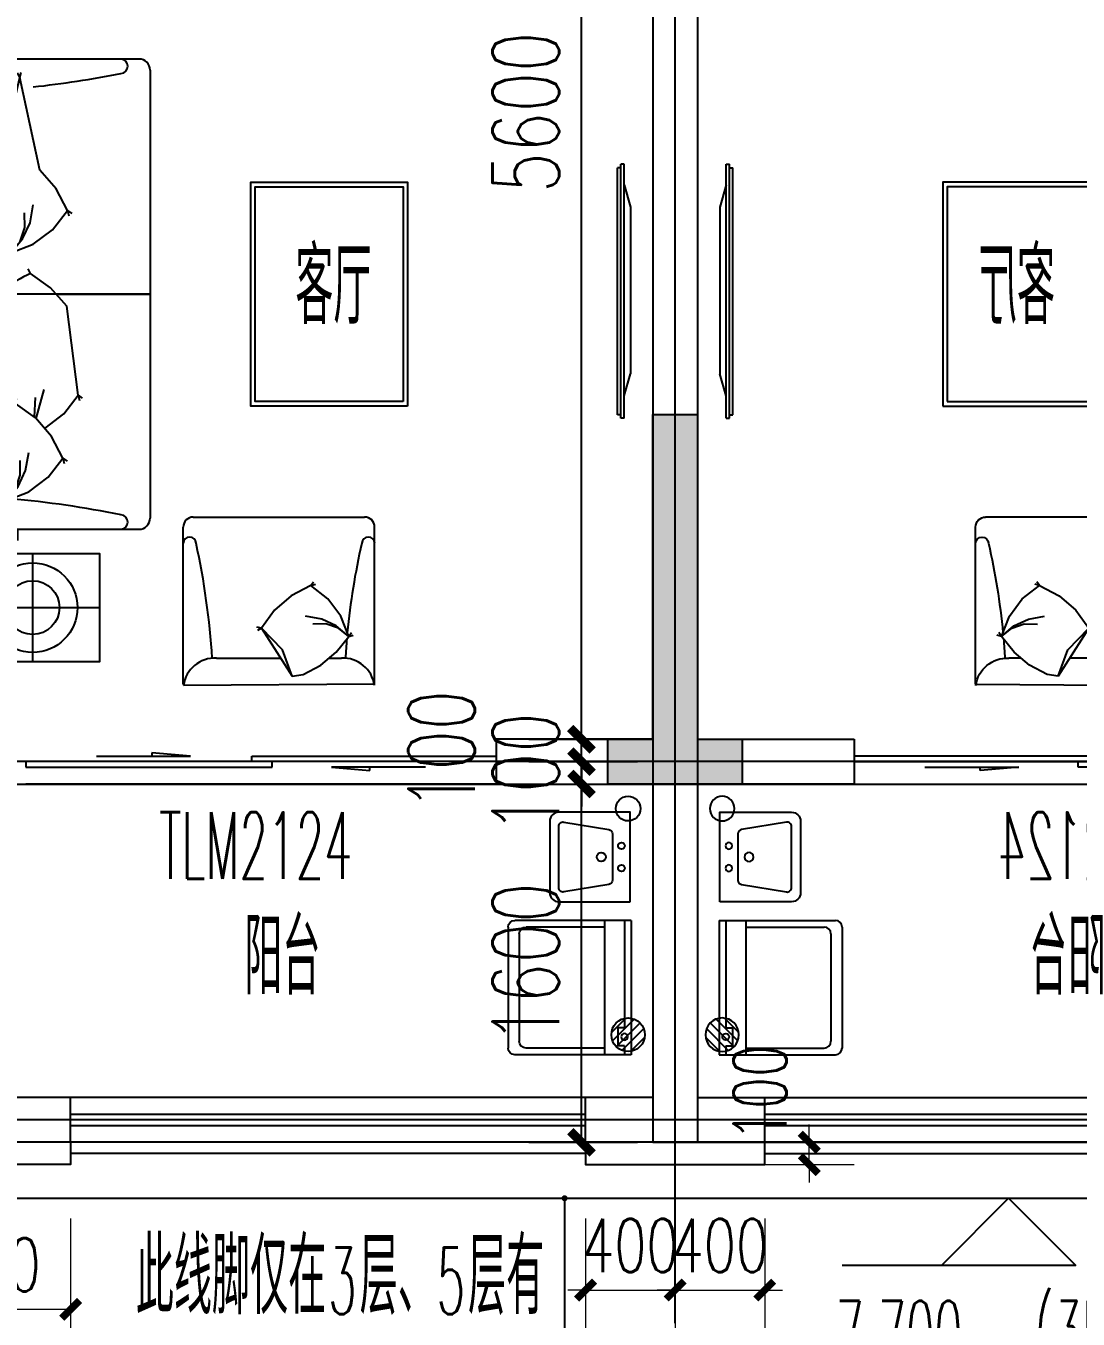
# Model space of a CAD drawing. Extents: x -129588 to 17450, y 1144 to 109436.
# Drawn here: x -26614 to -21914, y 72708 to 78484 of the extents above; entities that cross this region are included whole.
import ezdxf

# ---------------------------------------------------------------- set-up
doc = ezdxf.new("R2010")
doc.units = 0
doc.header["$LTSCALE"] = 1000
doc.header["$MEASUREMENT"] = 0
doc.linetypes.add('DASH', pattern=[0.35, 0.25, -0.1])
for name, color, linetype, plot in [('_S-PS(排水管)', 255, 'Continuous', False), ('A-area(算全面积)', 21, 'Continuous', False), ('A-area(算半面积)', 23, 'Continuous', False), ('A-FUR', 8, 'Continuous', False)]:
    doc.layers.add(name, color=color, linetype=linetype, plot=plot)
for name, color, linetype in [('A-Lvtry', 5, 'Continuous'), ('A-外装饰线脚', 7, 'Continuous'), ('A-第三道尺寸线', 105, 'Continuous'), ('A-线脚看线', 9, 'Continuous'), ('AE-FLOR', 151, 'Continuous'), ('DIM_ELEV', 3, 'Continuous'), ('DIM_LEAD', 3, 'Continuous'), ('DOTE', 16, 'Continuous'), ('NL', 5, 'Continuous'), ('PUB_HATCH', 8, 'Continuous'), ('PUB_TEXT', 7, 'Continuous'), ('WALL', 2, 'Continuous'), ('WINDOW', 4, 'Continuous'), ('WINDOW_TEXT', 7, 'Continuous'), ('剪力墙', 6, 'Continuous'), ('栏杆', 142, 'Continuous')]:
    doc.layers.add(name, color=color, linetype=linetype)
doc.layers.add('A-第四道尺寸线(线脚尺寸)', color=105, linetype='Continuous', lineweight=5)
doc.styles.add('_TCH_DIM', font='SIMPLEX.shx', dxfattribs={"width": 0.7, "bigfont": 'GBCBIG.shx'})
doc.styles.add('_TCH_DIM_T3', font='SIMPLEX.shx', dxfattribs={"width": 0.705882, "bigfont": 'GBCBIG.shx'})
doc.styles.add('_TCH_WINDOW', font='SIMPLEX.shx', dxfattribs={"width": 0.7, "height": 3.5, "bigfont": 'GBCBIG.shx'})
doc.styles.get("Standard").update_dxf_attribs({"font": 'gbenor.shx', "width": 0.7, "bigfont": 'gbcbig.shx'})
doc.dimstyles.new('_TCH_ARCH&&100', dxfattribs={"dimtxt": 297.5, "dimasz": 100, "dimexe": 250, "dimexo": 300, "dimgap": 100, "dimtad": 1, "dimdec": 0, "dimzin": 0, "dimdsep": 46, "dimtxsty": '_TCH_DIM_T3', "dimblk": 'ARCHTICK', "dimcen": 0.09, "dimclrt": 7, "dimazin": 2, "dimtfac": 1, "dimtdec": 0, "dimtix": 1, "dimtmove": 2, "dimatfit": 3, "dimfxl": 0, "dimtolj": 1, "dimtzin": 0, "dimarcsym": 0})
doc.dimstyles.new('_TCH_ARCH&&80', dxfattribs={"dimtxt": 238, "dimasz": 80, "dimexe": 200, "dimexo": 240, "dimgap": 80, "dimtad": 1, "dimdec": 0, "dimzin": 0, "dimdsep": 46, "dimtxsty": '_TCH_DIM_T3', "dimblk": 'ARCHTICK', "dimcen": 0.09, "dimclrt": 7, "dimazin": 2, "dimtfac": 1, "dimtdec": 0, "dimtix": 1, "dimtmove": 2, "dimatfit": 3, "dimfxl": 0, "dimtolj": 1, "dimtzin": 0, "dimarcsym": 0})

# ---------------------------------------------------------------- blocks, each defined once
blk = doc.blocks.new('zhouxianssceng0329')
at = {"layer": 'DOTE'}
for p, q in [((-23713.7, 132089.9), (-23713.7, 156469.4)), ((5501.3, 134598.2), (-44988.6, 134598.2)), ((5501.3, 132998.2), (-44988.6, 132998.2))]:
    blk.add_line(p, q, dxfattribs=at)
blk = doc.blocks.new('jgjlq030328')
at = {"layer": 'PUB_HATCH'}
blk.add_hatch(color=256, dxfattribs=at).paths.add_polyline_path([(-270335, 8011.9), (-270335, 8211.9), (-270135, 8211.9), (-270135, 9661.9), (-269935, 9661.9), (-269935, 8211.9), (-269735, 8211.9), (-269735, 8011.9)])
at = {"layer": '剪力墙'}
blk.add_lwpolyline([(-270335, 8011.9), (-270335, 8211.9), (-270135, 8211.9), (-270135, 9661.9), (-269935, 9661.9), (-269935, 8211.9), (-269735, 8211.9), (-269735, 8011.9), (-270335, 8011.9), (-269935, 8011.9)], dxfattribs=at)
blk = doc.blocks.new('32Y54')
at = {"linetype": 'DASH', "ltscale": 20}
for p, q in [((-6926.5, 151563.5), (-6926.5, 152666.1)), ((-6911.2, 152666.1), (-6926.5, 152666.1)), ((-6911.2, 151548.5), (-6911.2, 152682.5)), ((-6911.2, 151548.5), (-6911.2, 152682.5)), ((-6896.2, 152682.5), (-6911.2, 152682.5)), ((-6896.2, 151548.5), (-6896.2, 152682.5)), ((-6896.2, 152590), (-6868.9, 152491.4)), ((-6868.9, 152491.4), (-6868.9, 151747.1)), ((-6896.2, 151648.5), (-6868.9, 151747.1)), ((-6896.2, 151548.5), (-6911.2, 151548.5))]:
    blk.add_line(p, q, dxfattribs=at)
at = {"linetype": 'ByBlock', "ltscale": 20}
blk.add_line((-6911.2, 151563.5), (-6926.5, 151563.5), dxfattribs=at)
blk = doc.blocks.new('A$C40FB7DD8')
at = {"layer": 'A-FUR'}
for p, q in [((41.5, 2879.3), (0, 2829.3)), ((41.5, 2879.3), (41.5, 780.5)), ((878.2, 2880.5), (48.2, 2880.5)), ((878.2, 2880.5), (48.2, 2880.5)), ((928.2, 2830.5), (928.2, 830.5)), ((928.2, 2830.5), (928.2, 830.5)), ((0, 2829.3), (0, 830.5)), ((178.2, 2380.5), (178.2, 2340.1)), ((178.2, 2380.5), (178.2, 2340.1)), ((178.2, 2136.3), (178.2, 1788.7)), ((178.2, 2136.3), (178.2, 1788.7)), ((258.2, 2052.9), (258.2, 1846.2)), ((258.2, 2052.9), (258.2, 1846.2)), ((928.2, 1830.5), (178.2, 1830.5)), ((178.2, 1830.5), (234.9, 1830.5)), ((928.2, 1830.5), (178.2, 1830.5)), ((178.2, 1830.5), (234.9, 1830.5)), ((508.2, 1830.5), (928.2, 1830.5)), ((508.2, 1830.5), (928.2, 1830.5)), ((178.2, 1396.7), (178.2, 1246.9)), ((178.2, 1396.7), (178.2, 1246.9)), ((178.2, 1005.8), (178.2, 945.4)), ((178.2, 1005.8), (178.2, 945.4)), ((48.2, 780.5), (0, 830.5)), ((1120.8, 835.2), (1885.8, 835.2)), ((48.2, 780.5), (878.2, 780.5)), ((48.2, 780.5), (878.2, 780.5)), ((1075.8, 88.2), (1075.8, 790.2)), ((1930.8, 88.2), (1930.8, 790.2)), ((403.2, 670.5), (403.2, 190.5)), ((403.2, 670.5), (403.2, 190.5)), ((103.2, 430.5), (703.2, 430.5)), ((1224.3, 205.2), (1511.1, 205.2)), ((1728.1, 205.2), (1782.4, 205.2)), ((1930.8, 88.2), (1076.9, 82.1))]:
    blk.add_line(p, q, dxfattribs=at)
for points in [[(108.7, 2296.4), (240.3, 2344.4), (346.7, 2797.9), (228.5, 2371.8), (108.7, 2296.4)], [(108.7, 2296.4), (240.3, 2344.4), (346.7, 2797.9), (228.5, 2371.8), (108.7, 2296.4)], [(346.7, 2797.9), (335.5, 2818.2)], [(346.7, 2797.9), (335.5, 2818.2)], [(346.7, 2797.9), (351.9, 2820.8)], [(346.7, 2797.9), (351.9, 2820.8)], [(558.7, 2203.4), (508, 2301.4), (436, 2383.9), (346.7, 2797.9)], [(558.7, 2203.4), (508, 2301.4), (436, 2383.9), (346.7, 2797.9)], [(108.7, 2296.4), (116.7, 2242), (163.4, 2154.2), (227.2, 2077.4), (306.1, 2015.1)], [(108.7, 2296.4), (116.7, 2242), (163.4, 2154.2), (227.2, 2077.4), (306.1, 2015.1)], [(306.1, 2015.1), (358.2, 2076.9), (392.2, 2149.6), (406.1, 2229.1)], [(306.1, 2015.1), (358.2, 2076.9), (392.2, 2149.6), (406.1, 2229.1)], [(306.1, 2015.1), (406.1, 2054.1), (492.6, 2118.4), (558.7, 2203.4), (577.5, 2190.4)], [(306.1, 2015.1), (406.1, 2054.1), (492.6, 2118.4), (558.7, 2203.4), (577.5, 2190.4)], [(558.7, 2203.4), (564.9, 2180.8)], [(558.7, 2203.4), (564.9, 2180.8)], [(306.1, 2015.1), (346.8, 2066.1), (367.7, 2128.1), (367.2, 2193.4)], [(306.1, 2015.1), (346.8, 2066.1), (367.7, 2128.1), (367.2, 2193.4)], [(306.1, 2015.1), (312.3, 1992.4)], [(306.1, 2015.1), (324.9, 2002.1)], [(306.1, 2015.1), (312.3, 1992.4)], [(306.1, 2015.1), (324.9, 2002.1)], [(394.2, 1922.8), (383.8, 1943.3)], [(394.2, 1922.8), (383.8, 1943.3)], [(606, 1379.1), (555.5, 1776.4), (483.5, 1858.8), (394.2, 1922.8)], [(606, 1379.1), (555.5, 1776.4), (483.5, 1858.8), (394.2, 1922.8)], [(157, 1771.5), (133.8, 1775)], [(157, 1771.5), (133.8, 1775)], [(157, 1771.5), (140.8, 1789.4)], [(157, 1771.5), (140.8, 1789.4)], [(157, 1771.5), (185.8, 1370.1), (234.4, 1282.6)], [(157, 1771.5), (185.8, 1370.1), (234.4, 1282.6)], [(88.4, 1390.3), (96.4, 1335.9), (143.1, 1248.1), (206.9, 1171.3), (285.8, 1109)], [(88.4, 1390.3), (96.4, 1335.9), (143.1, 1248.1), (206.9, 1171.3), (285.8, 1109)], [(419, 1274.8), (454.1, 1405)], [(419, 1274.8), (454.1, 1405)], [(88.4, 1190.3), (220, 1238.3), (326.4, 1341.9), (208.2, 1265.8), (88.4, 1190.3)], [(88.4, 1190.3), (220, 1238.3), (326.4, 1341.9), (208.2, 1265.8), (88.4, 1190.3)], [(326.4, 1341.9), (315.2, 1362.1)], [(326.4, 1341.9), (315.2, 1362.1)], [(326.4, 1341.9), (331.6, 1364.7)], [(326.4, 1341.9), (331.6, 1364.7)], [(538.4, 1097.4), (487.7, 1195.4), (415.6, 1277.8), (326.4, 1341.9)], [(538.4, 1097.4), (487.7, 1195.4), (415.6, 1277.8), (326.4, 1341.9)], [(411, 1282.1), (415.4, 1368.5)], [(411, 1282.1), (415.4, 1368.5)], [(459.1, 1232.4), (542.6, 1295.7), (606, 1379.1)], [(459.1, 1232.4), (542.6, 1295.7), (606, 1379.1)], [(606, 1379.1), (624.9, 1365.3)], [(606, 1379.1), (612.4, 1355.7)], [(606, 1379.1), (624.9, 1365.3)], [(606, 1379.1), (612.4, 1355.7)], [(285.8, 909), (337.8, 970.9), (371.8, 1043.5), (385.7, 1123)], [(285.8, 909), (337.8, 970.9), (371.8, 1043.5), (385.7, 1123)], [(285.8, 909), (385.8, 948.1), (472.2, 1012.4), (538.4, 1097.4), (557.1, 1084.4)], [(285.8, 909), (385.8, 948.1), (472.2, 1012.4), (538.4, 1097.4), (557.1, 1084.4)], [(285.8, 909), (326.5, 960), (347.4, 1022.1), (346.9, 1087.3)], [(285.8, 909), (326.5, 960), (347.4, 1022.1), (346.9, 1087.3)], [(538.4, 1097.4), (544.5, 1074.7)], [(538.4, 1097.4), (544.5, 1074.7)], [(285.8, 909), (291.9, 886.4)], [(285.8, 909), (304.5, 896)], [(285.8, 909), (291.9, 886.4)], [(285.8, 909), (304.5, 896)], [(335.5, 780.5), (335.5, 730.5)], [(1645.6, 529.3), (1557.4, 483.7), (1483.2, 418.8), (1425.6, 338.5)], [(1815.1, 302), (1780, 391.9), (1722.1, 469.8), (1645.6, 529.3), (1657.4, 546.2)], [(1645.6, 529.3), (1666, 534.9)], [(1815.1, 302), (1759.5, 348.8), (1694.1, 379.4), (1622.5, 391.9)], [(1815.1, 302), (1769.3, 338.6), (1713.4, 357.4), (1654.7, 356.9)], [(1425.6, 338.5), (1405, 343.2)], [(1425.6, 338.5), (1407.4, 328.4)], [(1562, 124.3), (1518.8, 242.7), (1425.6, 338.5), (1494.1, 232.2), (1562, 124.3)], [(1562, 124.3), (1610.9, 131.5), (1689.9, 173.5), (1759.1, 230.9), (1815.1, 302)], [(1815.1, 302), (1826.9, 318.8)], [(1815.1, 302), (1835.5, 307.5)]]:
    blk.add_lwpolyline(points, dxfattribs=at)
for points in [[(2077.4, 1330.5), (1377.4, 1330.5), (1377.4, 2330.5), (2077.4, 2330.5)], [(2057.4, 1350.5), (1397.4, 1350.5), (1397.4, 2310.5), (2057.4, 2310.5)], [(103.2, 190.5), (703.2, 190.5), (703.2, 670.5), (103.2, 670.5)], [(103.2, 190.5), (703.2, 190.5), (703.2, 670.5), (103.2, 670.5)]]:
    blk.add_lwpolyline(points, close=True, dxfattribs=at)
for radius in [200, 200, 120, 120]:
    blk.add_circle((403.2, 430.5), radius, dxfattribs=at)
for centre, radius, start, end in [((-691.2, 2409.1), 870.5, 357.129, 32.68925), ((-691.2, 2409.1), 870.5, 357.129, 32.68925), ((796.2, 2848.5), 32, 272.87671, 87.12329), ((796.2, 2848.5), 32, 272.87671, 87.12329), ((878.2, 2830.5), 50, 0, 90), ((878.2, 2830.5), 50, 0, 90), ((-79.7, 7198.9), 4469.4, 276.22845, 281.32246), ((-79.7, 7198.9), 4469.4, 276.22845, 281.32246), ((17.7, 4838), 2462.8, 273.73773, 275.43738), ((17.7, 4838), 2462.8, 273.73773, 275.43738), ((893.1, 878.9), 1157, 115.54225, 129.51011), ((893.1, 878.9), 1157, 115.54225, 129.51011), ((20.8, 1137.9), 157.6, 277.53796, 2.71358), ((20.8, 1137.9), 157.6, 277.53796, 2.71358), ((-20, -2497.3), 3428.8, 85.0947, 86.69097), ((-20, -2497.3), 3428.8, 85.0947, 86.69097), ((-55.1, -3291.8), 4223.3, 78.34832, 85.12174), ((-55.1, -3291.8), 4223.3, 78.34832, 85.12174), ((796.2, 812.4), 32, 272.87671, 87.12329), ((796.2, 812.4), 32, 272.87671, 87.12329), ((878.2, 830.5), 50, 270, 0), ((878.2, 830.5), 50, 270, 0), ((1120.8, 790.2), 45, 90, 180), ((1120.8, 790.2), 45, 90, 180), ((1885.8, 790.2), 45, 0, 90), ((1104.6, 716.4), 28.8, 2.87671, 177.12329), ((1104.6, 716.4), 28.8, 2.87671, 177.12329), ((-2199, -8.8), 3410.7, 3.59076, 12.30096), ((-2199, -8.8), 3410.7, 3.59076, 12.30096), ((4880.8, 26.8), 3085.9, 167.06015, 174.57772), ((1902.1, 716.4), 28.8, 2.87671, 177.12329), ((4880.8, 26.8), 3085.9, 175.0947, 176.69097), ((1217.6, 63.5), 141.9, 87.28642, 172.46204), ((1789.1, 63.5), 141.9, 7.53796, 92.71358)]:
    blk.add_arc(centre, radius, start, end, dxfattribs=at)
blk = doc.blocks.new('__附着_A10-SGT-95户型_TEN24QEP_设计区$0$A-Toilet-9')
for p, q in [((-300, 0), (-300, 520)), ((-270, 550), (270, 550)), ((300, 0), (300, 520)), ((-270, 120), (-270, 470)), ((-240, 500), (240, 500)), ((270, 120), (270, 470)), ((-300, 120), (300, 120)), ((180, 60), (260, 60)), ((180, 30), (180, 60)), ((260, 30), (260, 60)), ((-300, 30), (180, 30)), ((-300, 0), (300, 0)), ((260, 30), (300, 30))]:
    blk.add_line(p, q)
blk.add_circle((220, 30), 15)
for centre, start, end in [((-270, 520), 90, 180), ((270, 520), 0, 90), ((-240, 470), 90, 180), ((240, 470), 0, 90)]:
    blk.add_arc(centre, 30, start, end)
blk = doc.blocks.new('__附着_A10-SGT-95户型_TEN24QEP_设计区$0$A-Kitchen-9')
at = {"ltscale": 0.6}
blk.add_line((400, -320), (400, 0), dxfattribs=at)
blk.add_lwpolyline([(400, 0), (0, 0), (0, -320, 0.414214), (40, -360), (360, -360, 0.414214), (400, -320)], format="xyb", dxfattribs=at)
blk.add_lwpolyline([(400, 0), (0, 0), (0, -320, 0.414214), (40, -360), (360, -360, 0.414214), (400, -320)], format="xyb", dxfattribs=at)
blk.add_lwpolyline([(322.8, -96.7), (356.1, -296.7, -0.463455), (336.4, -320), (63.6, -320, -0.463455), (43.9, -296.7), (77.2, -96.7, -0.366629), (96.9, -80), (303.1, -80, -0.366629)], format="xyb", close=True, dxfattribs=at)
blk.add_lwpolyline([(322.8, -96.7), (356.1, -296.7, -0.463455), (336.4, -320), (63.6, -320, -0.463455), (43.9, -296.7), (77.2, -96.7, -0.366629), (96.9, -80), (303.1, -80, -0.366629)], format="xyb", close=True, dxfattribs=at)
for centre, radius in [((150, -40), 15), ((250, -40), 15), ((200, -130), 20)]:
    blk.add_circle(centre, radius, dxfattribs=at)
blk = doc.blocks.new('$DorLib2D$00000131')
at = {"color": 0, "linetype": 'Continuous'}
for p, q in [((0.15, 0.125), (0.2319, 0.1973)), ((0.2319, 0.1973), (0.2319, 0.125)), ((-0.5, 0.125), (-0.5, 0)), ((0.0192, 0.125), (-0.5, 0.125)), ((0.0192, 0), (0.0192, 0.125)), ((0.35, 0.125), (0.15, 0.125)), ((-0.5, 0), (0.0192, 0)), ((-0.024, 0), (0.5, 0)), ((-0.024, -0.125), (-0.024, 0)), ((0.5, 0), (0.5, -0.125)), ((-0.35, -0.125), (-0.15, -0.125)), ((-0.2319, -0.1973), (-0.2319, -0.125)), ((-0.15, -0.125), (-0.2319, -0.1973)), ((0.5, -0.125), (-0.024, -0.125))]:
    blk.add_line(p, q, dxfattribs=at)
blk = doc.blocks.new('a3+huxing0323')
at = {"layer": 'AE-FLOR'}
for points in [[(-22514.3, 139485.5), (-24814.3, 139485.5)], [(-22514.3, 139285.5), (-24814.3, 139285.5)]]:
    blk.add_lwpolyline(points, dxfattribs=at)
at = {"layer": 'WALL'}
for p, q in [((-22014.3, 149885.5), (-22014.3, 140985.5)), ((-22214.3, 149685.5), (-22214.3, 141085.5)), ((-22214.3, 141085.5), (-22914.3, 141085.5)), ((-22914.3, 141085.5), (-22914.3, 140885.5)), ((-22014.3, 140985.5), (-22014.3, 139285.5)), ((-22914.3, 140885.5), (-22214.3, 140885.5)), ((-22214.3, 140885.5), (-22214.3, 139485.5)), ((-22214.3, 139485.5), (-22514.3, 139485.5)), ((-22514.3, 139285.5), (-22514.3, 139485.5)), ((-22014.3, 139285.5), (-22514.3, 139285.5))]:
    blk.add_line(p, q, dxfattribs=at)
at = {"layer": 'WINDOW'}
blk.add_line((-22914.3, 140885.5), (-25014.3, 140885.5), dxfattribs=at)
blk.add_blockref('A$C40FB7DD8', (-25387.1, 141242.7))
at = {"layer": 'A-FUR', "color": 8, "linetype": 'DASH', "ltscale": 0.4}
blk.add_blockref('32Y54', (-15445.5, -9029.2), dxfattribs=at)
at = {"layer": 'A-Lvtry', "rotation": 270}
blk.add_blockref('__附着_A10-SGT-95户型_TEN24QEP_设计区$0$A-Kitchen-9', (-22314.5, 140759.4), dxfattribs=at)
at = {"layer": 'A-Lvtry', "extrusion": (0, 0, -1), "zscale": -1, "rotation": 270}
blk.add_blockref('__附着_A10-SGT-95户型_TEN24QEP_设计区$0$A-Toilet-9', (22310.3, 139976.5), dxfattribs=at)
at = {"layer": 'WINDOW'}
ref = blk.add_blockref('$DorLib2D$00000131', (-23964.3, 140985.5), dxfattribs=dict(at, xscale=2100, yscale=-200, zscale=2100, rotation=180))
ref.add_attrib('A', 'TLM2124', (-24419.3, 140461.7), dxfattribs={"layer": 'WINDOW_TEXT', "height": 297.5, "style": '_TCH_WINDOW', "width": 0.494118})
at = {"layer": 'PUB_TEXT', "width": 0.7}
for s, p in [('客厅', (-23810.8, 142939.6)), ('阳台', (-24038.9, 139944.8))]:
    blk.add_text(s, height=337.59, dxfattribs=at).set_placement(p)
blk = doc.blocks.new('ssxianjiao0329')
at = {"layer": 'A-外装饰线脚'}
for points in [[(-26413.7, 132898.2), (-26413.7, 132798.2), (-27213.7, 132798.2), (-27213.7, 132898.2)], [(-24113.7, 132898.2), (-24113.7, 132798.2), (-23313.7, 132798.2), (-23313.7, 132898.2)]]:
    blk.add_lwpolyline(points, dxfattribs=at)
at = {"layer": 'A-线脚看线'}
for points in [[(-24113.7, 132848.2), (-26413.7, 132848.2)], [(-23313.7, 132848.2), (-21013.7, 132848.2)]]:
    blk.add_lwpolyline(points, dxfattribs=at)
blk = doc.blocks.new('_ArchTick')
at = {"color": 0, "linetype": 'ByBlock', "const_width": 0.4}
blk.add_lwpolyline([(-0.5, -0.5), (0.5, 0.5)], dxfattribs=at)
blk = doc.blocks.new('*D1338')
at = {"layer": 'A-第三道尺寸线', "color": 0, "lineweight": -2, "transparency": 16777216}
for p, q in [((-70533, -43701.8), (-70047.2, -43701.8)), ((-70297.2, -45301.8), (-70297.2, -43701.8)), ((-70533, -45301.8), (-70047.2, -45301.8))]:
    blk.add_line(p, q, dxfattribs=at)
at = {"layer": 'Defpoints', "color": 0, "transparency": 16777216}
for p in [(-70833, -43701.8), (-70297.2, -43701.8), (-70833, -45301.8)]:
    blk.add_point(p, dxfattribs=at)
at = {"layer": 'A-第三道尺寸线', "color": 0, "lineweight": -2, "transparency": 16777216, "xscale": 100, "yscale": 100, "zscale": 100}
for p, rotation in [((-70297.2, -43701.8), 90), ((-70297.2, -45301.8), 270)]:
    blk.add_blockref('_ArchTick', p, dxfattribs=dict(at, rotation=rotation))
at = {"layer": 'A-第三道尺寸线', "color": 7, "transparency": 16777216, "insert": (-70546, -44501.8), "char_height": 297.5, "attachment_point": 5, "rotation": 90, "style": '_TCH_DIM_T3'}
blk.add_mtext('\\A1;1600', dxfattribs=at)
blk = doc.blocks.new('*D1339')
at = {"layer": 'A-第三道尺寸线', "color": 0, "lineweight": -2, "transparency": 16777216}
for p, q in [((-70297.2, -43601.8), (-70297.2, -43501.8)), ((-70533, -43601.8), (-70047.2, -43601.8)), ((-70297.2, -43701.8), (-70297.2, -43601.8)), ((-70533, -43701.8), (-70047.2, -43701.8)), ((-70297.2, -43701.8), (-70297.2, -43801.8))]:
    blk.add_line(p, q, dxfattribs=at)
at = {"layer": 'Defpoints', "color": 0, "transparency": 16777216}
for p in [(-70833, -43601.8), (-70297.2, -43601.8), (-70833, -43701.8)]:
    blk.add_point(p, dxfattribs=at)
at = {"layer": 'A-第三道尺寸线', "color": 0, "lineweight": -2, "transparency": 16777216, "xscale": 100, "yscale": 100, "zscale": 100}
for p, rotation in [((-70297.2, -43601.8), 270), ((-70297.2, -43701.8), 90)]:
    blk.add_blockref('_ArchTick', p, dxfattribs=dict(at, rotation=rotation))
at = {"layer": 'A-第三道尺寸线', "color": 7, "transparency": 16777216, "insert": (-70546, -43651.8), "char_height": 297.5, "attachment_point": 5, "rotation": 90, "style": '_TCH_DIM_T3'}
blk.add_mtext('\\A1;100', dxfattribs=at)
blk = doc.blocks.new('*D1340')
at = {"layer": 'A-第三道尺寸线', "color": 0, "lineweight": -2, "transparency": 16777216}
for p, q in [((-70297.2, -43501.8), (-70297.2, -43401.8)), ((-70533, -43501.8), (-70047.2, -43501.8)), ((-70297.2, -43601.8), (-70297.2, -43501.8)), ((-70533, -43601.8), (-70047.2, -43601.8)), ((-70297.2, -43601.8), (-70297.2, -43701.8))]:
    blk.add_line(p, q, dxfattribs=at)
at = {"layer": 'Defpoints', "color": 0, "transparency": 16777216}
for p in [(-70833, -43501.8), (-70297.2, -43501.8), (-70833, -43601.8)]:
    blk.add_point(p, dxfattribs=at)
at = {"layer": 'A-第三道尺寸线', "color": 0, "lineweight": -2, "transparency": 16777216, "xscale": 100, "yscale": 100, "zscale": 100}
for p, rotation in [((-70297.2, -43501.8), 270), ((-70297.2, -43601.8), 90)]:
    blk.add_blockref('_ArchTick', p, dxfattribs=dict(at, rotation=rotation))
at = {"layer": 'A-第三道尺寸线', "color": 7, "transparency": 16777216, "insert": (-70922.2, -43551.8), "char_height": 297.5, "attachment_point": 5, "rotation": 90, "style": '_TCH_DIM_T3'}
blk.add_mtext('\\A1;100', dxfattribs=at)
blk = doc.blocks.new('*D1341')
at = {"layer": 'A-第三道尺寸线', "color": 0, "lineweight": -2, "transparency": 16777216}
for p, q in [((-70533, -37901.8), (-70047.2, -37901.8)), ((-70297.2, -43501.8), (-70297.2, -37901.8)), ((-70533, -43501.8), (-70047.2, -43501.8))]:
    blk.add_line(p, q, dxfattribs=at)
at = {"layer": 'Defpoints', "color": 0, "transparency": 16777216}
for p in [(-70833, -37901.8), (-70297.2, -37901.8), (-70833, -43501.8)]:
    blk.add_point(p, dxfattribs=at)
at = {"layer": 'A-第三道尺寸线', "color": 0, "lineweight": -2, "transparency": 16777216, "xscale": 100, "yscale": 100, "zscale": 100}
for p, rotation in [((-70297.2, -37901.8), 90), ((-70297.2, -43501.8), 270)]:
    blk.add_blockref('_ArchTick', p, dxfattribs=dict(at, rotation=rotation))
at = {"layer": 'A-第三道尺寸线', "color": 7, "transparency": 16777216, "insert": (-70546, -40701.8), "char_height": 297.5, "attachment_point": 5, "rotation": 90, "style": '_TCH_DIM_T3'}
blk.add_mtext('\\A1;5600', dxfattribs=at)
blk = doc.blocks.new('*D1499')
at = {"layer": 'A-第四道尺寸线(线脚尺寸)', "color": 0, "lineweight": -2, "transparency": 16777216}
for p, q in [((-27113.7, 73158.2), (-27113.7, 72552.2)), ((-26413.7, 73158.2), (-26413.7, 72552.2)), ((-27113.7, 72752.2), (-26413.7, 72752.2))]:
    blk.add_line(p, q, dxfattribs=at)
at = {"layer": 'Defpoints', "color": 0, "transparency": 16777216}
for p in [(-27113.7, 73398.2), (-26413.7, 73398.2), (-26413.7, 72752.2)]:
    blk.add_point(p, dxfattribs=at)
at = {"layer": 'A-第四道尺寸线(线脚尺寸)', "color": 0, "lineweight": -2, "transparency": 16777216, "xscale": 80, "yscale": 80, "zscale": 80, "rotation": 180}
blk.add_blockref('_ArchTick', (-27113.7, 72752.2), dxfattribs=at)
at = {"layer": 'A-第四道尺寸线(线脚尺寸)', "color": 0, "lineweight": -2, "transparency": 16777216, "xscale": 80, "yscale": 80, "zscale": 80}
blk.add_blockref('_ArchTick', (-26413.7, 72752.2), dxfattribs=at)
at = {"layer": 'A-第四道尺寸线(线脚尺寸)', "color": 7, "transparency": 16777216, "insert": (-26763.7, 72951.2), "char_height": 238, "attachment_point": 5, "style": '_TCH_DIM_T3'}
blk.add_mtext('\\A1;700', dxfattribs=at)
blk = doc.blocks.new('*D1500')
at = {"layer": 'A-第四道尺寸线(线脚尺寸)', "color": 0, "lineweight": -2, "transparency": 16777216}
for p, q in [((-24113.7, 73158.2), (-24113.7, 72638.2)), ((-23713.7, 73158.2), (-23713.7, 72638.2)), ((-24113.7, 72838.2), (-24193.7, 72838.2)), ((-24113.7, 72838.2), (-23713.7, 72838.2)), ((-23713.7, 72838.2), (-23633.7, 72838.2))]:
    blk.add_line(p, q, dxfattribs=at)
at = {"layer": 'Defpoints', "color": 0, "transparency": 16777216}
for p in [(-24113.7, 73398.2), (-23713.7, 73398.2), (-23713.7, 72838.2)]:
    blk.add_point(p, dxfattribs=at)
at = {"layer": 'A-第四道尺寸线(线脚尺寸)', "color": 0, "lineweight": -2, "transparency": 16777216, "xscale": 80, "yscale": 80, "zscale": 80}
blk.add_blockref('_ArchTick', (-24113.7, 72838.2), dxfattribs=at)
at = {"layer": 'A-第四道尺寸线(线脚尺寸)', "color": 0, "lineweight": -2, "transparency": 16777216, "xscale": 80, "yscale": 80, "zscale": 80, "rotation": 180}
blk.add_blockref('_ArchTick', (-23713.7, 72838.2), dxfattribs=at)
at = {"layer": 'A-第四道尺寸线(线脚尺寸)', "color": 7, "transparency": 16777216, "insert": (-23913.7, 73037.2), "char_height": 238, "attachment_point": 5, "style": '_TCH_DIM_T3'}
blk.add_mtext('\\A1;400', dxfattribs=at)
blk = doc.blocks.new('*D1501')
at = {"layer": 'A-第四道尺寸线(线脚尺寸)', "color": 0, "lineweight": -2, "transparency": 16777216}
for p, q in [((-23713.7, 73158.2), (-23713.7, 72638.2)), ((-23313.7, 73158.2), (-23313.7, 72638.2)), ((-23713.7, 72838.2), (-23793.7, 72838.2)), ((-23713.7, 72838.2), (-23313.7, 72838.2)), ((-23313.7, 72838.2), (-23233.7, 72838.2))]:
    blk.add_line(p, q, dxfattribs=at)
at = {"layer": 'Defpoints', "color": 0, "transparency": 16777216}
for p in [(-23713.7, 73398.2), (-23313.7, 73398.2), (-23313.7, 72838.2)]:
    blk.add_point(p, dxfattribs=at)
at = {"layer": 'A-第四道尺寸线(线脚尺寸)', "color": 0, "lineweight": -2, "transparency": 16777216, "xscale": 80, "yscale": 80, "zscale": 80}
blk.add_blockref('_ArchTick', (-23713.7, 72838.2), dxfattribs=at)
at = {"layer": 'A-第四道尺寸线(线脚尺寸)', "color": 0, "lineweight": -2, "transparency": 16777216, "xscale": 80, "yscale": 80, "zscale": 80, "rotation": 180}
blk.add_blockref('_ArchTick', (-23313.7, 72838.2), dxfattribs=at)
at = {"layer": 'A-第四道尺寸线(线脚尺寸)', "color": 7, "transparency": 16777216, "insert": (-23513.7, 73037.2), "char_height": 238, "attachment_point": 5, "style": '_TCH_DIM_T3'}
blk.add_mtext('\\A1;400', dxfattribs=at)
blk = doc.blocks.new('*D1544')
at = {"layer": 'A-第四道尺寸线(线脚尺寸)', "color": 0, "lineweight": -2, "transparency": 16777216}
for p, q in [((-23114.6, 73498.2), (-23114.6, 73578.2)), ((-23323.5, 73498.2), (-22914.6, 73498.2)), ((-23114.6, 73398.2), (-23114.6, 73498.2)), ((-23323.5, 73398.2), (-22914.6, 73398.2)), ((-23114.6, 73398.2), (-23114.6, 73318.2))]:
    blk.add_line(p, q, dxfattribs=at)
at = {"layer": 'Defpoints', "color": 0, "transparency": 16777216}
for p in [(-23563.5, 73498.2), (-23114.6, 73498.2), (-23563.5, 73398.2)]:
    blk.add_point(p, dxfattribs=at)
at = {"layer": 'A-第四道尺寸线(线脚尺寸)', "color": 0, "lineweight": -2, "transparency": 16777216, "xscale": 80, "yscale": 80, "zscale": 80}
for p, rotation in [((-23114.6, 73498.2), 270), ((-23114.6, 73398.2), 90)]:
    blk.add_blockref('_ArchTick', p, dxfattribs=dict(at, rotation=rotation))
at = {"layer": 'A-第四道尺寸线(线脚尺寸)', "color": 7, "transparency": 16777216, "insert": (-23334.6, 73718.2), "char_height": 238, "attachment_point": 5, "rotation": 90, "style": '_TCH_DIM_T3'}
blk.add_mtext('\\A1;100', dxfattribs=at)
blk = doc.blocks.new('_LV13')
at = {"color": 0}
for p, q in [((-0.071, 0.495), (-0.495, 0.071)), ((0.183, 0.465), (-0.465, -0.183)), ((0.354, 0.354), (-0.354, -0.354)), ((0.465, 0.183), (-0.183, -0.465)), ((0.495, -0.071), (0.071, -0.495))]:
    blk.add_line(p, q, dxfattribs=at)
blk.add_circle((0, 0), 0.5)
blk = doc.blocks.new('e30505')
at = {"layer": '_S-PS(排水管)'}
blk.add_lwpolyline([(-133872.6, 57933.5, 1), (-133762.6, 57933.5, 1)], format="xyb", close=True, dxfattribs=at)
at = {"layer": 'NL', "ltscale": 0.5, "extrusion": (0, 0, -1), "xscale": 150, "yscale": 150, "zscale": -150}
blk.add_blockref('_LV13', (133817.6, 56923.5), dxfattribs=at)
blk = doc.blocks.new('jfdsjajkjkjkjkh')
at = {"layer": '_S-PS(排水管)'}
blk.add_lwpolyline([(-23558.7, 137478.3, 1), (-23448.7, 137478.3, 1)], format="xyb", close=True, dxfattribs=at)
at = {"layer": 'NL', "ltscale": 0.5, "extrusion": (0, 0, -1), "xscale": 150, "yscale": 150, "zscale": -150}
blk.add_blockref('_LV13', (23503.7, 136468.3), dxfattribs=at)
blk = doc.blocks.new('750CHUFANGNCHUANG')
at = {"layer": 'AE-FLOR'}
for points in [[(-70279, -45101.8), (-72579, -45101.8)], [(-70279, -45301.8), (-72579, -45301.8)]]:
    blk.add_lwpolyline(points, dxfattribs=at)
at = {"layer": 'WALL'}
for p, q in [((-69779, -34701.8), (-69779, -43601.8)), ((-69979, -34901.8), (-69979, -43501.8)), ((-69979, -43501.8), (-70679, -43501.8)), ((-70679, -43501.8), (-70679, -43701.8)), ((-69779, -43601.8), (-69779, -45301.8)), ((-70679, -43701.8), (-69979, -43701.8)), ((-69979, -43701.8), (-69979, -45101.8)), ((-72579, -45101.8), (-73279, -45101.8)), ((-72579, -45301.8), (-72579, -45101.8)), ((-69979, -45101.8), (-70279, -45101.8)), ((-70279, -45301.8), (-70279, -45101.8)), ((-72579, -45301.8), (-73379, -45301.8)), ((-69779, -45301.8), (-70279, -45301.8))]:
    blk.add_line(p, q, dxfattribs=at)
at = {"layer": 'WINDOW'}
blk.add_line((-70679, -43701.8), (-72779, -43701.8), dxfattribs=at)
at = {"layer": '栏杆'}
for points in [[(-72579, -45176.8), (-70279, -45176.8)], [(-69479, -45176.8), (-67179, -45176.8)], [(-72579, -45226.8), (-70279, -45226.8)], [(-69479, -45226.8), (-67179, -45226.8)]]:
    blk.add_lwpolyline(points, dxfattribs=at)
blk.add_blockref('A$C40FB7DD8', (-73151.8, -43344.6))
at = {"layer": 'A-FUR', "color": 8, "linetype": 'DASH', "ltscale": 0.4}
blk.add_blockref('32Y54', (-63210.1, -193616.4), dxfattribs=at)
at = {"layer": 'A-Lvtry', "rotation": 270}
blk.add_blockref('__附着_A10-SGT-95户型_TEN24QEP_设计区$0$A-Kitchen-9', (-70079.1, -43827.8), dxfattribs=at)
at = {"layer": 'A-Lvtry', "extrusion": (0, 0, -1), "zscale": -1, "rotation": 270}
blk.add_blockref('__附着_A10-SGT-95户型_TEN24QEP_设计区$0$A-Toilet-9', (70074.9, -44610.8), dxfattribs=at)
at = {"layer": 'WINDOW'}
ref = blk.add_blockref('$DorLib2D$00000131', (-71729, -43601.8), dxfattribs=dict(at, xscale=2100, yscale=-200, zscale=2100, rotation=180))
ref.add_attrib('A', 'TLM2124', (-72184, -44125.5), dxfattribs={"layer": 'WINDOW_TEXT', "height": 297.5, "style": '_TCH_WINDOW', "width": 0.494118})
at = {"layer": 'PUB_TEXT', "width": 0.7}
for s, p in [('客厅', (-71575.4, -41647.7)), ('阳台', (-71803.5, -44642.5))]:
    blk.add_text(s, height=337.59, dxfattribs=at).set_placement(p)
at = {"layer": 'A-第三道尺寸线'}
for p1, p2, picture, middle in [((-70833, -43501.8), (-70833, -37901.8), '*D1341', (-70546, -40701.8)), ((-70833, -43701.8), (-70833, -43601.8), '*D1339', (-70546, -43651.8)), ((-70833, -45301.8), (-70833, -43701.8), '*D1338', (-70546, -44501.8))]:
    dim = blk.add_aligned_dim(p1=p1, p2=p2, distance=-535.7, dimstyle='_TCH_ARCH&&100', dxfattribs=at)
    dim.commit()
    dim.dimension.update_dxf_attribs({"geometry": picture, "text_midpoint": middle})
dim = blk.add_linear_dim(base=(-70297.2, -43501.8), p1=(-70833, -43601.8), p2=(-70833, -43501.8), angle=90, dimstyle='_TCH_ARCH&&100', dxfattribs=at)
dim.commit()
dim.dimension.update_dxf_attribs({"geometry": '*D1340', "text_midpoint": (-70922.2, -43551.8), "dimtype": 161})
blk = doc.blocks.new('34cengxianjiao0427')
at = {"layer": 'A-第四道尺寸线(线脚尺寸)'}
dim = blk.add_linear_dim(base=(-23114.6, 73498.2), p1=(-23563.5, 73398.2), p2=(-23563.5, 73498.2), angle=90, dimstyle='_TCH_ARCH&&80', dxfattribs=at)
dim.commit()
dim.dimension.update_dxf_attribs({"geometry": '*D1544', "text_midpoint": (-23334.6, 73718.2), "dimtype": 161})
for p1, p2, distance, picture, middle in [((-27113.7, 73398.2), (-26413.7, 73398.2), -646.1, '*D1499', (-26763.7, 72951.2)), ((-24113.7, 73398.2), (-23713.7, 73398.2), -560, '*D1500', (-23913.7, 73037.2)), ((-23713.7, 73398.2), (-23313.7, 73398.2), -560, '*D1501', (-23513.7, 73037.2))]:
    dim = blk.add_aligned_dim(p1=p1, p2=p2, distance=distance, dimstyle='_TCH_ARCH&&80', dxfattribs=at)
    dim.commit()
    dim.dimension.update_dxf_attribs({"geometry": picture, "text_midpoint": middle})

msp = doc.modelspace()

# ---------------------------------------------------------------- linework, layer by layer
at = {"layer": 'DIM_ELEV'}
for p, q in [((-22224.5, 73248.2), (-22524.5, 72948.2)), ((-22224.5, 73248.2), (-21924.5, 72948.2)), ((-21924.5, 72948.2), (-22967.2, 72948.2))]:
    msp.add_line(p, q, dxfattribs=at)
at = {"layer": 'DIM_LEAD'}
msp.add_line((-24207.4, 73248.2), (-24207.4, 72625.4), dxfattribs=at)
at = {"layer": 'DIM_LEAD', "const_width": 13.3}
msp.add_lwpolyline([(-24207.4, 73254.9, 1), (-24207.4, 73241.6, 1)], format="xyb", close=True, dxfattribs=at)

# ---------------------------------------------------------------- block references
msp.add_blockref('zhouxianssceng0329', (0, -59400))
at = {"layer": '剪力墙'}
msp.add_blockref('jgjlq030328', (246321.3, 67086.3), dxfattribs=at)

# ---------------------------------------------------------------- texts
at = {"layer": 'PUB_TEXT', "style": '_TCH_DIM'}
for s, height, width, p in [('此线脚仅在', 337.59, 0.7, (-26122.9, 72730.4)), ('层、', 337.59, 0.7, (-25122.8, 72730.4)), ('层有', 337.59, 0.7, (-24638.7, 72730.4)), ('3', 297.5, 0.494118, (-25262.8, 72730.4)), ('5', 297.5, 0.494118, (-24778.7, 72730.4)), ('(3F)', 297.5, 0.494118, (-22110.5, 72493.2)), ('7.700', 297.5, 0.494118, (-22997.2, 72493.2))]:
    msp.add_text(s, height=height, dxfattribs=dict(at, width=width)).set_placement(p)

# ---------------------------------------------------------------- next in the draw order: block references
at = {"xscale": -1}
msp.add_blockref('a3+huxing0323', (-45828.1, -65787.3), dxfattribs=at)

# ---------------------------------------------------------------- next in the draw order: linework, layer by layer
at = {"layer": 'A-area(算全面积)'}
msp.add_lwpolyline([(-33813.7, 75098.2), (-27213.7, 75098.2), (-23713.7, 75098.2), (-20213.7, 75098.2), (-13613.7, 75098.2)], dxfattribs=at)
at = {"layer": 'A-外装饰线脚'}
msp.add_lwpolyline([(-27363.7, 74398.2), (-27363.7, 73248.2), (-20063.7, 73248.2), (-20063.7, 74398.2)], dxfattribs=at)

# ---------------------------------------------------------------- next in the draw order: block references
msp.add_blockref('ssxianjiao0329', (0, -59400))

# ---------------------------------------------------------------- next in the draw order: block references
msp.add_blockref('750CHUFANGNCHUANG', (46165.2, 118800))

# ---------------------------------------------------------------- next in the draw order: linework, layer by layer
at = {"layer": 'A-area(算半面积)'}
msp.add_lwpolyline([(-27213.7, 75098.2), (-20213.7, 75098.2), (-20213.7, 73498.2), (-27213.7, 73498.2)], close=True, dxfattribs=at)

# ---------------------------------------------------------------- next in the draw order: block references
at = {"layer": 'A-area(算半面积)', "xscale": -1}
msp.add_blockref('e30505', (-157741.3, 17054.7, 0), dxfattribs=at)
at = {"layer": 'A-area(算半面积)'}
msp.add_blockref('jfdsjajkjkjkjkh', (0, -62490.1), dxfattribs=at)
at = {"layer": 'A-第四道尺寸线(线脚尺寸)'}
msp.add_blockref('34cengxianjiao0427', (0, 0), dxfattribs=at)

doc.saveas('drawing.dxf')
